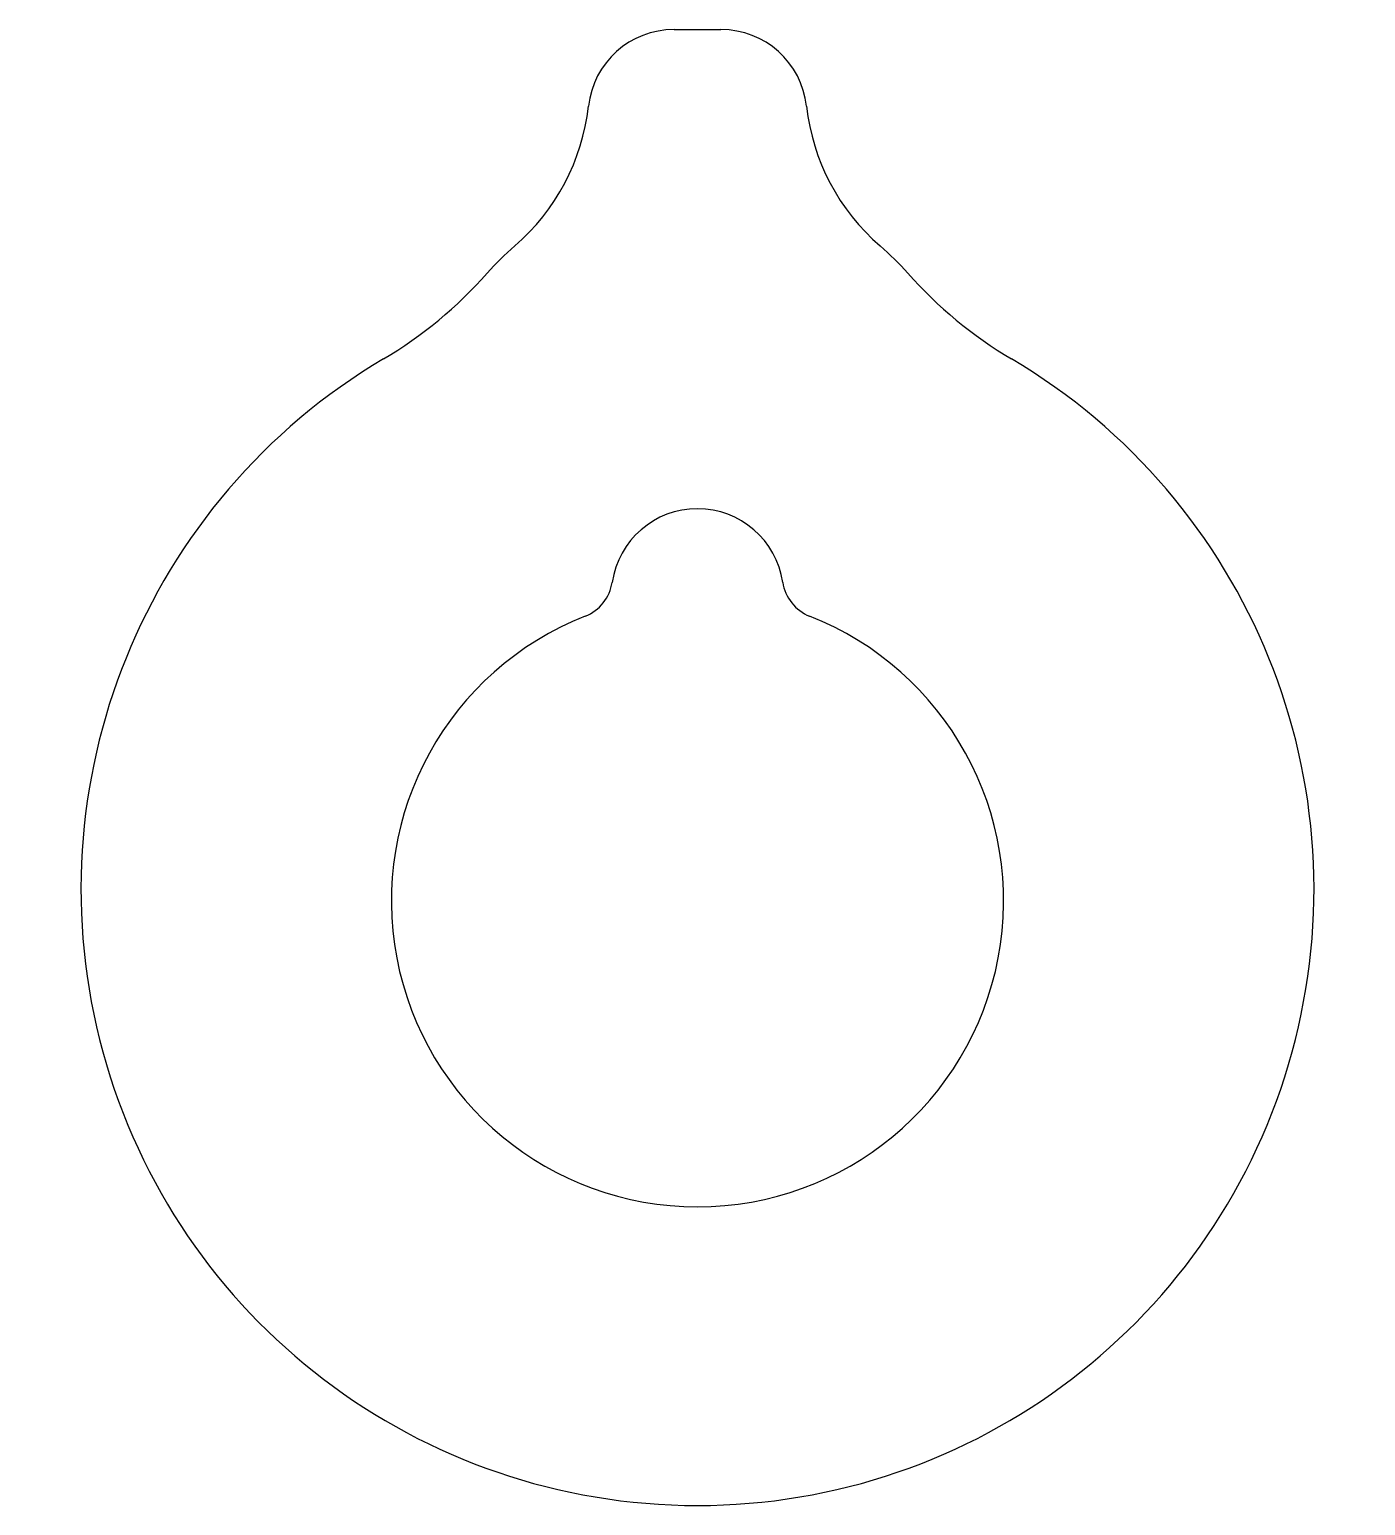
# Model space of a CAD drawing. Extents: x 1886 to 1917, y 1472.6 to 1506.8.
import ezdxf

# ---------------------------------------------------------------- set-up
doc = ezdxf.new("R2010")
doc.units = 0
doc.layers.get('0').update_dxf_attribs({"linetype": 'CONTINUOUS'})

# ---------------------------------------------------------------- blocks, each defined once
blk = doc.blocks.new('*U4')
blk.add_line((1900.993, 1506.846), (1902.078, 1506.846))
for centre, radius, start, end in [((1900.993, 1504.846), 2, 90, 173.7028), ((1902.078, 1504.846), 2, 6.2972, 90), ((1894.035, 1505.614), 5, 310.7057, 353.7028), ((1909.035, 1505.614), 5, 186.2972, 229.2943), ((1901.535, 1496.896), 6.5, 130.7057, 138.5984), ((1901.535, 1496.896), 6.5, 41.4016, 49.2943), ((1889.159, 1507.808), 10, 300.6187, 318.5984), ((1913.912, 1507.808), 10, 221.4016, 239.3813), ((1901.535, 1486.896), 14.3, 120.6187, 59.3813), ((1901.535, 1493.726), 2, 8.3685, 171.6315), ((1898.567, 1494.163), 1, 291.4954, 351.6315), ((1904.503, 1494.163), 1, 188.3685, 248.5046), ((1901.535, 1486.626), 7.1, 111.4954, 68.5046)]:
    blk.add_arc(centre, radius, start, end)

msp = doc.modelspace()

# ---------------------------------------------------------------- block references
msp.add_blockref('*U4', (0, 0))

doc.saveas('drawing.dxf')
